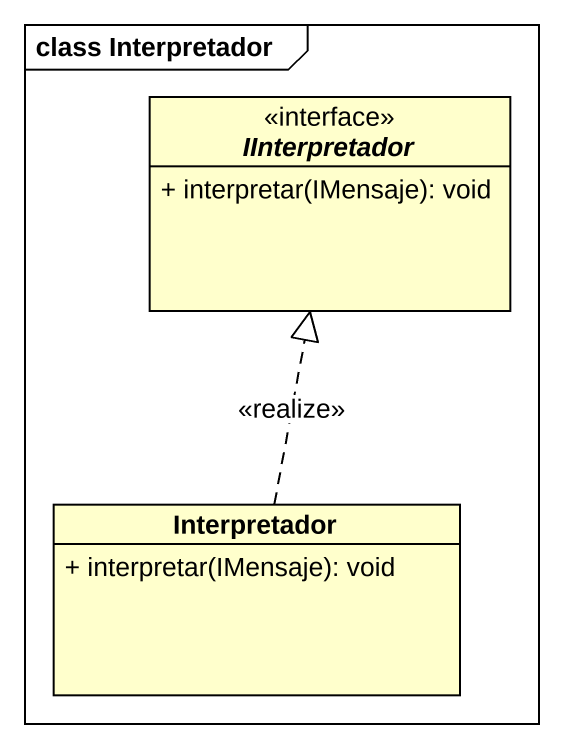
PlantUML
@startuml
mainframe class Interpretador
hide circle
hide empty members
skinparam classAttributeIconSize 0
interface IInterpretador <<interface>> {
  + interpretar(IMensaje): void
}
class Interpretador {
  + interpretar(IMensaje): void
}
Interpretador .up.|> IInterpretador : <<realize>>
@enduml
